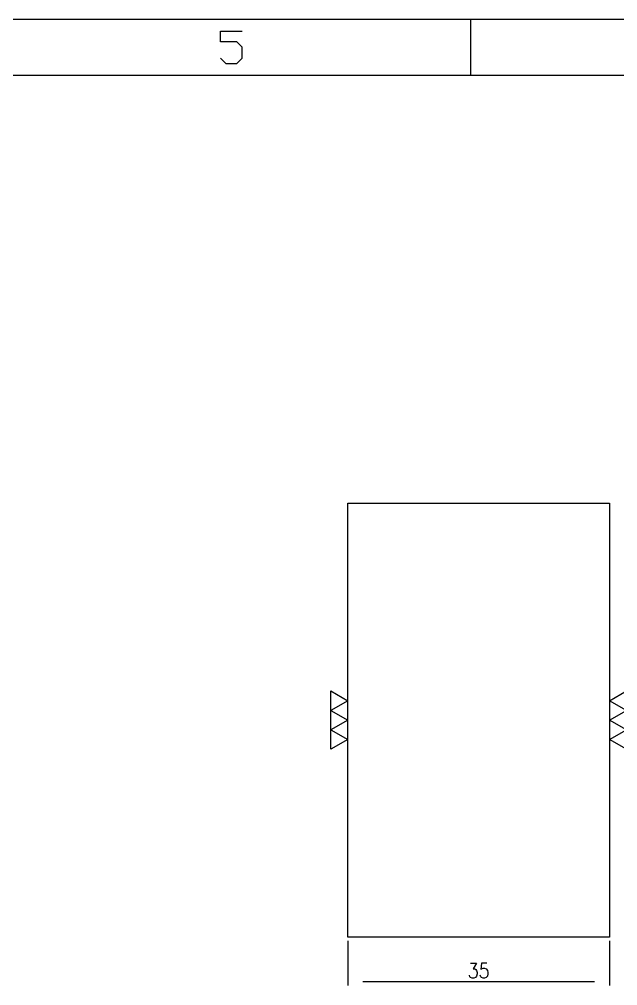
# Model space of a CAD drawing. Header units: millimetres. Extents: x 88508 to 142116, y -5268 to 20283.
# Drawn here: x 100620.9 to 100700.9, y 1771 to 1900.2 of the extents above; entities that cross this region are included whole.
import ezdxf
from ezdxf.enums import TextEntityAlignment as Align

# ---------------------------------------------------------------- set-up
doc = ezdxf.new("R2010")
doc.units = ezdxf.units.MM
doc.layers.add('DIM', color=4, linetype='Continuous')
doc.layers.add('TEXT', color=4, linetype='Continuous')
doc.styles.add('GBENOR_', font='gbenor.shx', dxfattribs={"bigfont": 'gbcbig'})
doc.styles.get("Standard").update_dxf_attribs({"font": 'txt.shx', "width": 0.85, "bigfont": 'ctxt.shx'})
doc.styles.add('TXT', font='txt.shx', dxfattribs={"width": 0.8, "bigfont": 'ctxt.shx'})
doc.dimstyles.new('T-2-WX', dxfattribs={"dimtxt": 2, "dimasz": 2, "dimexe": 0.5, "dimexo": 0.5, "dimgap": 0.5, "dimtad": 1, "dimtxsty": 'Standard', "dimblk": 'OPEN30', "dimcen": 0, "dimazin": 3, "dimtfac": 1, "dimtmove": 0, "dimatfit": 3, "dimldrblk": 'OPEN30', "dimlwd": -1, "dimlwe": -1})

# ---------------------------------------------------------------- blocks, each defined once
blk = doc.blocks.new('*D9851')
at = {"layer": 'Defpoints', "color": 0}
for p in [(100664.8, 1777.52), (100699.8, 1777.52), (100664.8, 1771.52)]:
    blk.add_point(p, dxfattribs=at)
at = {"layer": 'DIM', "color": 0}
for p, q in [((100664.8, 1777.02), (100664.8, 1771.02)), ((100699.8, 1777.02), (100699.8, 1771.02)), ((100697.8, 1771.52), (100666.8, 1771.52))]:
    blk.add_line(p, q, dxfattribs=at)
at = {"layer": 'DIM', "color": 0, "insert": (100682.3, 1773.02), "char_height": 2, "attachment_point": 5}
blk.add_mtext('35', dxfattribs=at)
blk = doc.blocks.new('_Open30')
blk = doc.blocks.new('U40')
at = {"color": 254, "lineweight": 18}
for p, q in [((0, 1783.49), (2530.21, 1783.49)), ((1589.1, 1783.49), (1589.1, 1746.46)), ((37.03, 1746.46), (2493.18, 1746.46))]:
    blk.add_line(p, q, dxfattribs=at)
at = {"color": 92, "lineweight": 18}
blk.add_lwpolyline([(1423.4, 1757.73), (1427, 1754.13), (1434.19, 1754.13), (1437.79, 1757.73), (1437.79, 1764.93), (1434.19, 1768.53), (1423.4, 1768.53), (1423.4, 1775.73), (1437.79, 1775.73)], dxfattribs=at)
at = {"lineweight": 18, "style": 'GBENOR_'}
blk.add_attdef('文档路径', (2125.95, 386.89), '', height=17.76, dxfattribs=at)
at = {"lineweight": 20, "style": 'TXT'}
for tag, height, p in [('18-**-**', 16.35, (1866.64, 256.17)), ('客户名称', 16.13, (1741.09, 133.98, 0)), ('料厚:', 16.13, (1741.26, 93.16, 0))]:
    blk.add_attdef(tag, text='', height=height, dxfattribs=at).set_placement(p, align=Align.MIDDLE)
for tag, p, height in [('88888', (1850.91, 207.46), 14.86), ('材质:', (1691.18, 167.99, 0), 16.13), ('核准', (1869.36, 127.52, 0), 16.13), ('设计', (1868.77, 88.3, 0), 16.13), ('绘图', (1868.24, 49.08, 0), 16.13)]:
    blk.add_attdef(tag, p, '', height=height, dxfattribs=at)
for tag, p, height, width in [('3', (2234.72, 206.9), 15.83, 0.7), ('4', (2234.72, 167.41), 15.83, 0.7), ('核准日期', (2041.07, 124.18, 0), 16.13, 0.68), ('设计日期', (2041.07, 84.45, 0), 16.13, 0.68), ('1', (2251.89, 85.86), 14.61, 0.7), ('绘图日期', (2040.91, 46.43, 0), 16.13, 0.68), ('2', (2234.96, 49.23), 14.61, 0.7)]:
    blk.add_attdef(tag, p, '', height=height, dxfattribs=dict(at, width=width))

msp = doc.modelspace()

# ---------------------------------------------------------------- linework, layer by layer
at = {"layer": 'TEXT', "color": 2}
msp.add_lwpolyline([(100664.797, 1835.518), (100699.797, 1835.518), (100699.797, 1777.518), (100664.797, 1777.518)], close=True, dxfattribs=at)
at = {"layer": 'TEXT'}
for points in [[(100662.547, 1810.415), (100664.797, 1809.116), (100662.547, 1807.817), (100664.797, 1806.518), (100662.547, 1805.219), (100664.797, 1803.92), (100662.547, 1802.621), (100662.547, 1810.415)], [(100702.047, 1802.621), (100699.797, 1803.92), (100702.047, 1805.219), (100699.797, 1806.518), (100702.047, 1807.817), (100699.797, 1809.116), (100702.047, 1810.415), (100702.047, 1802.621)]]:
    msp.add_lwpolyline(points, close=True, dxfattribs=at)

# ---------------------------------------------------------------- block references
at = {"ltscale": 3, "xscale": 0.201715171644512, "yscale": 0.201715171644512, "zscale": 0.201715171644512}
msp.add_blockref('U40', (100360.681, 1540.447), dxfattribs=at)

# ---------------------------------------------------------------- dimensions: what is measured, and where the dimension line sits
at = {"layer": 'DIM'}
dim = msp.add_linear_dim(base=(100664.797, 1771.518), p1=(100699.797, 1777.518), p2=(100664.797, 1777.518), dimstyle='T-2-WX', dxfattribs=at)
dim.commit()
dim.dimension.update_dxf_attribs({"geometry": '*D9851', "text_midpoint": (100682.297, 1773.018)})

doc.saveas('drawing.dxf')
